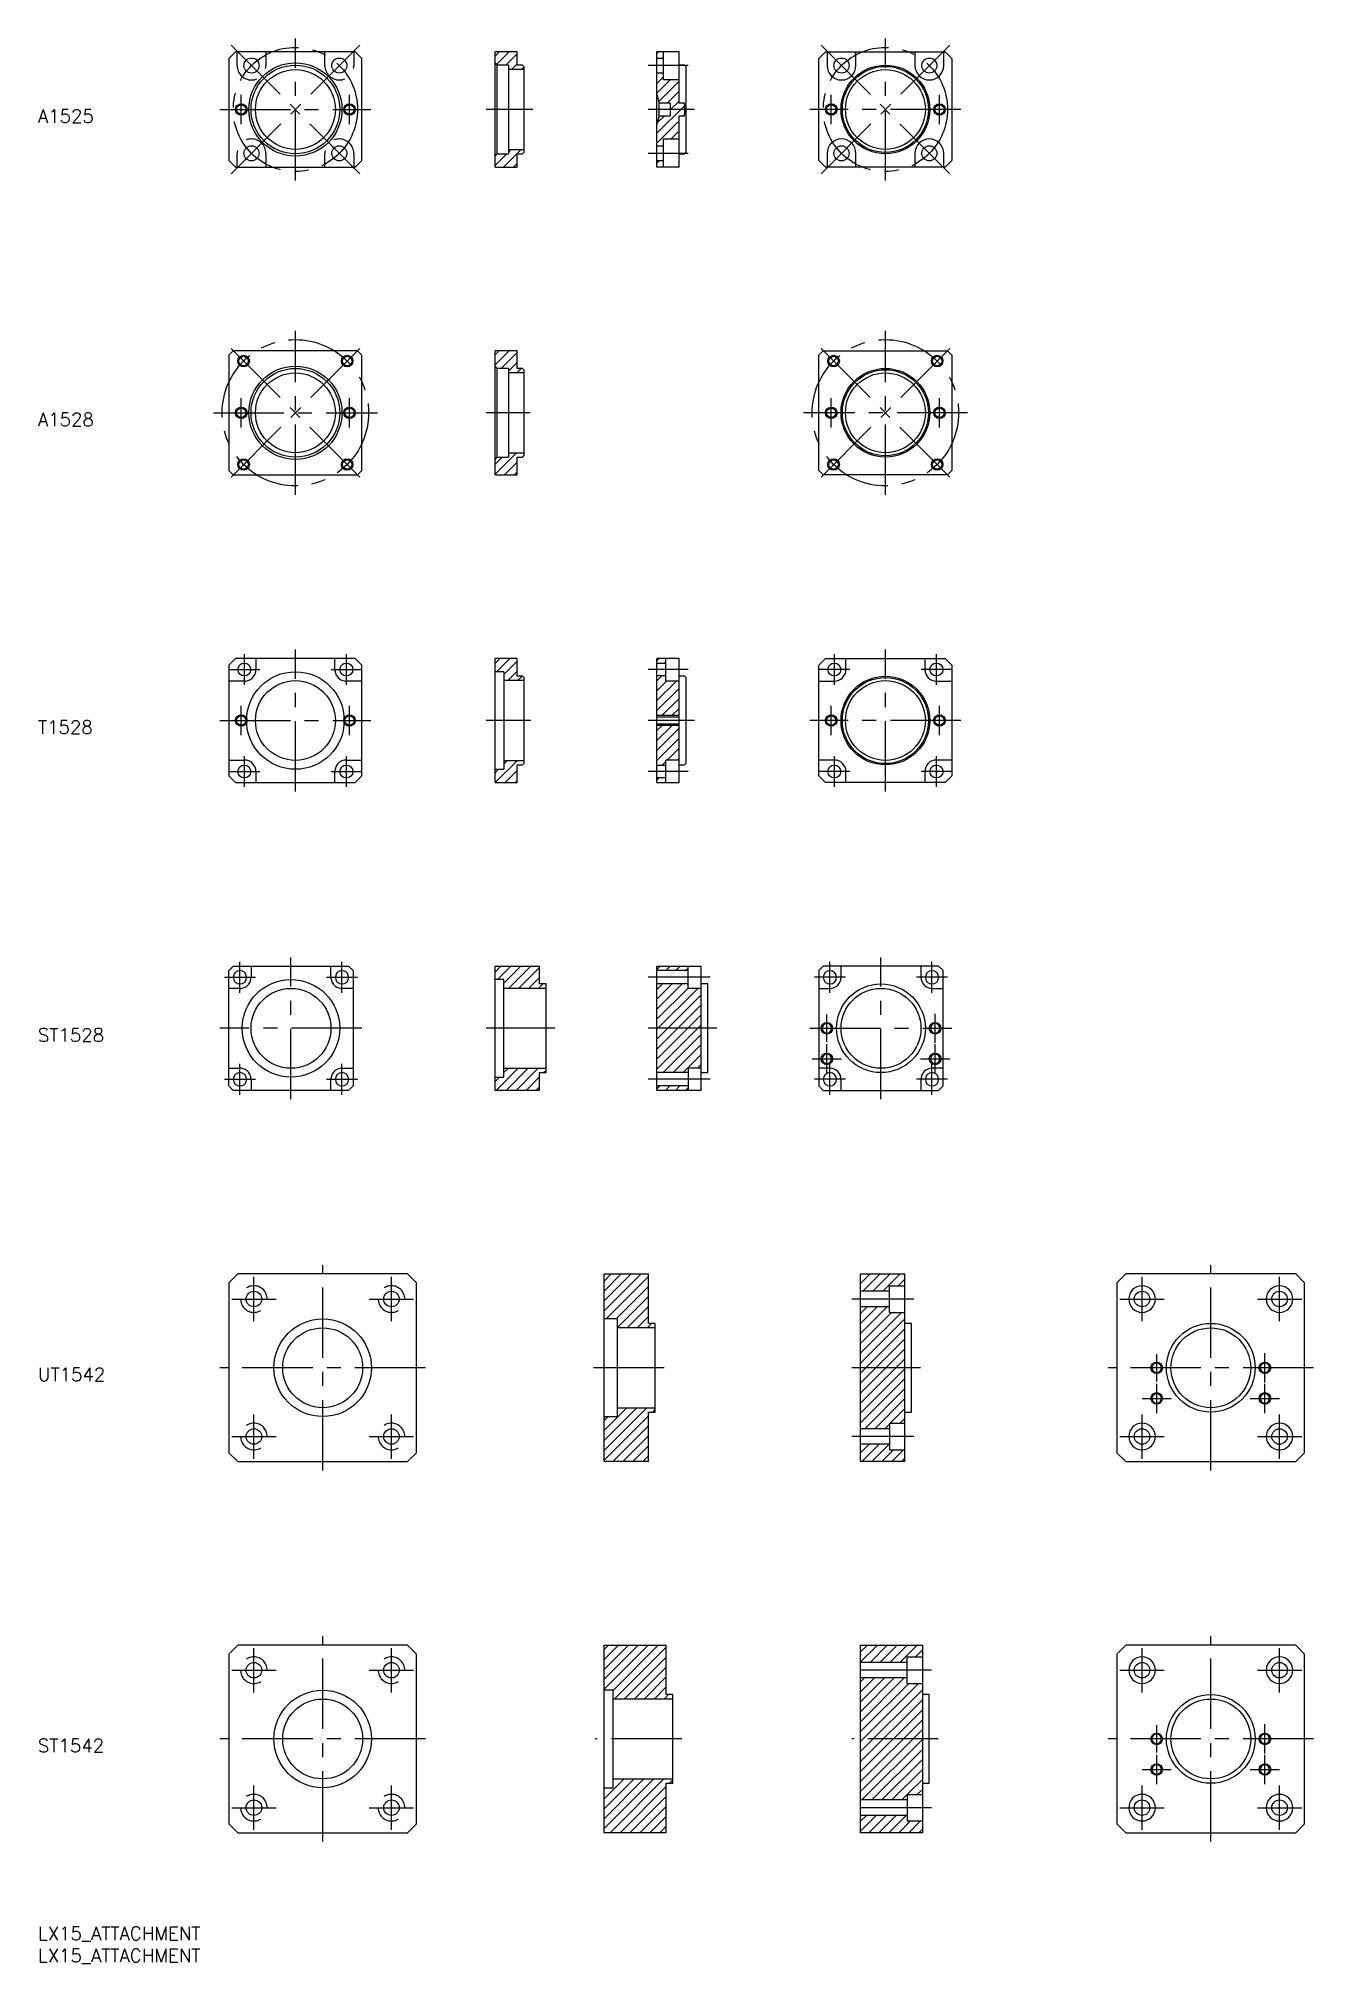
# Model space of a CAD drawing. Extents: x 0 to 288, y -8 to 426.
import ezdxf

# ---------------------------------------------------------------- set-up
doc = ezdxf.new("R2010")
doc.units = 0
doc.header["$LTSCALE"] = 0.5
doc.linetypes.add('CENTER', pattern=[50.8, 31.75, -6.35, 6.35, -6.35])
doc.linetypes.add('DASHED', pattern=[19.05, 12.7, -6.35])
for name, color, linetype in [('MSM_CENTER', 1, 'CENTER'), ('MSM_CONTINUOUS', 7, 'CONTINUOUS'), ('MSM_DASHED', 4, 'DASHED'), ('MSM_NARROW', 5, 'CONTINUOUS'), ('MSM_PART_NUMBER', 7, 'CONTINUOUS')]:
    doc.layers.add(name, color=color, linetype=linetype)
doc.styles.get("Standard").update_dxf_attribs({"font": 'txt.shx', "height": 3, "bigfont": 'bigfont.shx'})

# ---------------------------------------------------------------- blocks, each defined once
blk = doc.blocks.new('*U3')
at = {"layer": 'MSM_PART_NUMBER'}
blk.add_text('LX15_ATTACHMENT', height=3, dxfattribs=at).set_placement((0, -3))
blk = doc.blocks.new('*U4')
at = {"layer": 'MSM_PART_NUMBER'}
blk.add_text('LX15_ATTACHMENT', height=3, dxfattribs=at).set_placement((0, -8))
blk = doc.blocks.new('*U6')
at = {"layer": 'MSM_PART_NUMBER'}
blk.add_text('ST1542', height=3, dxfattribs=at).set_placement((0, 39.35))
blk = doc.blocks.new('*U7')
at = {"layer": 'MSM_PART_NUMBER'}
blk.add_text('UT1542', height=3, dxfattribs=at).set_placement((0, 123.05))
blk = doc.blocks.new('*U8')
at = {"layer": 'MSM_PART_NUMBER'}
blk.add_text('ST1528', height=3, dxfattribs=at).set_placement((0, 199.59))
blk = doc.blocks.new('*U9')
at = {"layer": 'MSM_PART_NUMBER'}
blk.add_text('T1528', height=3, dxfattribs=at).set_placement((0, 269))
blk = doc.blocks.new('*U10')
at = {"layer": 'MSM_PART_NUMBER'}
blk.add_text('A1528', height=3, dxfattribs=at).set_placement((0, 338.4))
blk = doc.blocks.new('*U11')
at = {"layer": 'MSM_PART_NUMBER'}
blk.add_text('A1525', height=3, dxfattribs=at).set_placement((0, 406.8))

msp = doc.modelspace()

# ---------------------------------------------------------------- linework, layer by layer
at = {"layer": 'MSM_CENTER'}
for p, q in [((58.04, 393.8), (58.04, 425.8)), ((191.04, 393.8), (191.04, 425.8)), ((43.54, 395.3), (72.54, 424.3)), ((72.54, 395.3), (43.54, 424.3)), ((205.54, 395.3), (176.54, 424.3)), ((176.54, 395.3), (205.54, 424.3)), ((146.54, 419.7), (137.54, 419.7)), ((45.84, 406.5), (45.84, 413.1)), ((70.24, 406.5), (70.24, 413.1)), ((178.84, 406.5), (178.84, 413.1)), ((203.24, 406.5), (203.24, 413.1)), ((41.04, 409.8), (75.04, 409.8)), ((111.54, 409.8), (101.04, 409.8)), ((148.04, 409.8), (137.54, 409.8)), ((208.04, 409.8), (174.04, 409.8)), ((146.54, 399.9), (137.54, 399.9)), ((58.04, 322.9), (58.04, 359.9)), ((191.04, 322.9), (191.04, 359.9)), ((43.54, 326.9), (72.54, 355.9)), ((72.54, 326.9), (43.54, 355.9)), ((176.54, 326.9), (205.54, 355.9)), ((205.54, 326.9), (176.54, 355.9)), ((45.84, 338.1), (45.84, 344.7)), ((70.24, 338.1), (70.24, 344.7)), ((178.84, 338.1), (178.84, 344.7)), ((203.24, 338.1), (203.24, 344.7)), ((39.54, 341.4), (76.54, 341.4)), ((110.96, 341.4), (101.04, 341.4)), ((209.54, 341.4), (172.54, 341.4)), ((46.54, 280.05), (46.54, 286.95)), ((58.04, 256), (58.04, 288)), ((69.54, 280.05), (69.54, 286.95)), ((179.54, 280.05), (179.54, 286.95)), ((191.04, 256), (191.04, 288)), ((202.54, 280.05), (202.54, 286.95)), ((43.09, 283.5), (49.99, 283.5)), ((66.09, 283.5), (72.99, 283.5)), ((146.54, 283.5), (137.54, 283.5)), ((182.99, 283.5), (176.09, 283.5)), ((205.99, 283.5), (199.09, 283.5)), ((45.84, 268.7), (45.84, 275.3)), ((70.24, 268.7), (70.24, 275.3)), ((178.84, 268.7), (178.84, 275.3)), ((203.24, 268.7), (203.24, 275.3)), ((41.04, 272), (75.04, 272)), ((111.11, 272), (101.04, 272)), ((148.04, 272), (137.54, 272)), ((208.04, 272), (174.04, 272)), ((43.09, 260.5), (49.99, 260.5)), ((46.54, 257.05), (46.54, 263.95)), ((66.09, 260.5), (72.99, 260.5)), ((69.54, 257.05), (69.54, 263.95)), ((146.54, 260.5), (137.54, 260.5)), ((182.99, 260.5), (176.09, 260.5)), ((179.54, 257.05), (179.54, 263.95)), ((205.99, 260.5), (199.09, 260.5)), ((202.54, 257.05), (202.54, 263.95)), ((45.54, 210.6), (45.54, 217.6)), ((57.04, 186.6), (57.04, 218.6)), ((68.54, 210.6), (68.54, 217.6)), ((178.54, 210.6), (178.54, 217.6)), ((190.04, 186.6), (190.04, 218.6)), ((201.54, 210.6), (201.54, 217.6)), ((42.04, 214.1), (49.04, 214.1)), ((65.04, 214.1), (72.04, 214.1)), ((151.54, 214.1), (137.54, 214.1)), ((182.04, 214.1), (175.04, 214.1)), ((205.04, 214.1), (198.04, 214.1)), ((177.84, 199.53), (177.84, 205.68)), ((202.24, 199.3), (202.24, 205.9)), ((73.04, 202.6), (41.04, 202.6)), ((116.54, 202.6), (101.04, 202.6)), ((153.04, 202.6), (137.54, 202.6)), ((174.04, 202.6), (206.04, 202.6)), ((174.54, 195.7), (181.14, 195.7)), ((177.84, 192.4), (177.84, 199)), ((198.94, 195.7), (205.54, 195.7)), ((202.24, 192.4), (202.24, 199)), ((42.04, 191.1), (49.04, 191.1)), ((45.54, 187.6), (45.54, 194.6)), ((65.04, 191.1), (72.04, 191.1)), ((68.54, 187.6), (68.54, 194.6)), ((151.54, 191.1), (137.54, 191.1)), ((182.04, 191.1), (175.04, 191.1)), ((178.54, 187.6), (178.54, 194.6)), ((205.04, 191.1), (198.04, 191.1)), ((201.54, 187.6), (201.54, 194.6)), ((64.19, 102.9), (64.19, 149.2)), ((264.39, 102.9), (264.39, 149.2)), ((48.69, 136.55), (48.69, 146.55)), ((79.69, 136.55), (79.69, 146.55)), ((248.89, 136.55), (248.89, 146.55)), ((279.89, 136.55), (279.89, 146.55)), ((43.69, 141.55), (53.69, 141.55)), ((74.69, 141.55), (84.69, 141.55)), ((197.44, 141.55), (183.44, 141.55)), ((243.89, 141.55), (253.89, 141.55)), ((274.89, 141.55), (284.89, 141.55)), ((87.34, 126.05), (41.04, 126.05)), ((141.14, 126.05), (124.3, 126.05)), ((198.94, 126.05), (183.44, 126.05)), ((287.54, 126.05), (241.24, 126.05)), ((252.19, 122.98), (252.19, 129.13)), ((276.59, 122.75), (276.59, 129.35)), ((252.19, 115.85), (252.19, 122.45)), ((276.59, 115.85), (276.59, 122.45)), ((248.89, 119.15), (255.49, 119.15)), ((273.29, 119.15), (279.89, 119.15)), ((48.69, 105.55), (48.69, 115.55)), ((79.69, 105.55), (79.69, 115.55)), ((248.89, 105.55), (248.89, 115.55)), ((279.89, 105.55), (279.89, 115.55)), ((43.69, 110.55), (53.69, 110.55)), ((74.69, 110.55), (84.69, 110.55)), ((197.44, 110.55), (183.44, 110.55)), ((243.89, 110.55), (253.89, 110.55)), ((274.89, 110.55), (284.89, 110.55)), ((64.19, 19.2), (64.19, 65.5)), ((264.39, 19.2), (264.39, 65.5)), ((48.69, 52.85), (48.69, 62.85)), ((79.69, 52.85), (79.69, 62.85)), ((248.89, 52.85), (248.89, 62.85)), ((279.89, 52.85), (279.89, 62.85)), ((43.69, 57.85), (53.69, 57.85)), ((74.69, 57.85), (84.69, 57.85)), ((201.44, 57.85), (183.44, 57.85)), ((243.89, 57.85), (253.89, 57.85)), ((274.89, 57.85), (284.89, 57.85)), ((252.19, 39.28), (252.19, 45.43)), ((276.59, 39.05), (276.59, 45.65)), ((87.34, 42.35), (41.04, 42.35)), ((145.14, 42.35), (125.64, 42.35)), ((202.94, 42.35), (183.44, 42.35)), ((287.54, 42.35), (241.24, 42.35)), ((248.89, 35.45), (255.49, 35.45)), ((252.19, 32.15), (252.19, 38.75)), ((273.29, 35.45), (279.89, 35.45)), ((276.59, 32.15), (276.59, 38.75)), ((48.69, 21.85), (48.69, 31.85)), ((79.69, 21.85), (79.69, 31.85)), ((248.89, 21.85), (248.89, 31.85)), ((279.89, 21.85), (279.89, 31.85)), ((43.69, 26.85), (53.69, 26.85)), ((74.69, 26.85), (84.69, 26.85)), ((201.44, 26.85), (183.44, 26.85)), ((243.89, 26.85), (253.89, 26.85)), ((274.89, 26.85), (284.89, 26.85))]:
    msp.add_line(p, q, dxfattribs=at)
for centre, radius in [((58.04, 409.8), 14), ((191.04, 409.8), 14), ((58.04, 341.4), 16.5), ((191.04, 341.4), 16.5)]:
    msp.add_circle(centre, radius, dxfattribs=at)
at = {"layer": 'MSM_CONTINUOUS'}
for p, q in [((44.54, 422.8), (43.04, 421.3)), ((43.04, 421.3), (43.04, 398.3)), ((71.54, 422.8), (44.54, 422.8)), ((73.04, 421.3), (71.54, 422.8)), ((73.04, 398.3), (73.04, 421.3)), ((103.04, 396.8), (103.04, 422.8)), ((108.04, 422.8), (103.04, 422.8)), ((108.04, 419.8), (108.04, 422.8)), ((139.54, 396.8), (139.54, 422.8)), ((144.54, 422.8), (139.54, 422.8)), ((139.54, 421.4), (141.04, 421.4)), ((141.04, 416.45), (141.04, 422.8)), ((144.54, 411.21), (144.54, 422.8)), ((176.04, 421.3), (177.54, 422.8)), ((176.04, 398.3), (176.04, 421.3)), ((177.54, 422.8), (204.54, 422.8)), ((177.89, 422.8), (177.89, 419.7)), ((184.39, 419.7), (184.39, 422.8)), ((197.69, 422.8), (197.69, 419.7)), ((204.19, 419.7), (204.19, 422.8)), ((204.54, 422.8), (206.04, 421.3)), ((206.04, 421.3), (206.04, 398.3)), ((103.54, 419.8), (103.04, 420.3)), ((103.54, 399.8), (103.54, 419.8)), ((106.04, 419.8), (103.54, 419.8)), ((106.04, 419.8), (106.04, 399.8)), ((109.54, 418.8), (106.04, 418.8)), ((109.24, 419.8), (108.04, 419.8)), ((109.24, 419.8), (109.54, 419.5)), ((109.54, 419.5), (109.54, 400.1)), ((141.04, 418), (139.54, 418)), ((145.74, 419.8), (144.54, 419.8)), ((146.04, 419.5), (145.74, 419.8)), ((146.04, 419.5), (146.04, 400.1)), ((144.54, 416.45), (141.04, 416.45)), ((140.04, 408.39), (140.04, 411.21)), ((142.54, 411.21), (140.04, 411.21)), ((140.04, 408.39), (142.54, 408.39)), ((142.54, 411.21), (142.54, 408.39)), ((145.74, 411.21), (144.54, 411.21)), ((144.54, 396.8), (144.54, 408.39)), ((144.54, 408.39), (145.74, 408.39)), ((145.58, 408.39), (145.76, 408.56)), ((103.04, 399.3), (103.54, 399.8)), ((103.54, 399.8), (106.04, 399.8)), ((106.04, 400.8), (109.54, 400.8)), ((106.04, 400.64), (106.2, 400.8)), ((108.04, 396.8), (108.04, 399.8)), ((108.04, 399.8), (109.24, 399.8)), ((109.54, 400.1), (109.24, 399.8)), ((139.54, 401.6), (141.04, 401.6)), ((141.04, 403.15), (144.54, 403.15)), ((141.04, 396.8), (141.04, 403.15)), ((144.54, 399.8), (145.74, 399.8)), ((145.74, 399.8), (146.04, 400.1)), ((177.89, 399.9), (177.89, 396.8)), ((184.39, 396.8), (184.39, 399.9)), ((197.69, 399.9), (197.69, 396.8)), ((204.19, 396.8), (204.19, 399.9)), ((43.04, 398.3), (44.54, 396.8)), ((44.54, 396.8), (71.54, 396.8)), ((71.54, 396.8), (73.04, 398.3)), ((103.04, 396.8), (108.04, 396.8)), ((107.94, 396.8), (108.04, 396.9)), ((141.04, 398.2), (139.54, 398.2)), ((144.54, 396.8), (139.54, 396.8)), ((177.54, 396.8), (176.04, 398.3)), ((204.54, 396.8), (177.54, 396.8)), ((206.04, 398.3), (204.54, 396.8)), ((44.04, 355.4), (43.04, 354.4)), ((43.04, 354.4), (43.04, 328.4)), ((72.04, 355.4), (44.04, 355.4)), ((73.04, 354.4), (72.04, 355.4)), ((73.04, 328.4), (73.04, 354.4)), ((103.04, 327.4), (103.04, 355.4)), ((108.04, 355.4), (103.04, 355.4)), ((103.54, 351.4), (103.04, 351.9)), ((108.04, 351.4), (108.04, 355.4)), ((176.04, 354.4), (177.04, 355.4)), ((176.04, 328.4), (176.04, 354.4)), ((177.04, 355.4), (205.04, 355.4)), ((205.04, 355.4), (206.04, 354.4)), ((206.04, 354.4), (206.04, 328.4)), ((103.54, 331.4), (103.54, 351.4)), ((106.04, 351.4), (103.54, 351.4)), ((106.04, 351.4), (106.04, 331.4)), ((109.54, 350.4), (106.04, 350.4)), ((109.24, 351.4), (108.04, 351.4)), ((109.24, 351.4), (109.54, 351.1)), ((109.54, 351.1), (109.54, 331.7)), ((103.04, 330.9), (103.54, 331.4)), ((103.54, 331.4), (106.04, 331.4)), ((106.04, 332.4), (109.54, 332.4)), ((108.04, 327.4), (108.04, 331.4)), ((108.04, 331.4), (109.24, 331.4)), ((109.54, 331.7), (109.24, 331.4)), ((43.04, 328.4), (44.04, 327.4)), ((44.04, 327.4), (72.04, 327.4)), ((72.04, 327.4), (73.04, 328.4)), ((103.04, 327.4), (108.04, 327.4)), ((177.04, 327.4), (176.04, 328.4)), ((205.04, 327.4), (177.04, 327.4)), ((206.04, 328.4), (205.04, 327.4)), ((43.04, 284.5), (44.54, 286)), ((43.04, 284.5), (43.04, 259.5)), ((71.54, 286), (44.54, 286)), ((71.54, 286), (73.04, 284.5)), ((73.04, 259.5), (73.04, 284.5)), ((103.04, 258), (103.04, 286)), ((108.04, 286), (103.04, 286)), ((103.14, 283), (103.04, 283.1)), ((105.04, 283), (103.14, 283)), ((105.04, 283), (105.04, 261)), ((108.04, 282), (108.04, 286)), ((139.54, 258), (139.54, 286)), ((144.54, 286), (139.54, 286)), ((139.54, 284.95), (141.54, 284.95)), ((141.54, 280.9), (141.54, 286)), ((144.54, 258), (144.54, 286)), ((177.54, 286), (176.04, 284.5)), ((176.04, 259.5), (176.04, 284.5)), ((177.54, 286), (204.54, 286)), ((182.14, 283.5), (182.14, 286)), ((199.94, 286), (199.94, 283.5)), ((206.04, 284.5), (204.54, 286)), ((206.04, 284.5), (206.04, 259.5)), ((109.54, 281), (105.04, 281)), ((109.24, 282), (108.04, 282)), ((109.24, 282), (109.54, 281.7)), ((109.54, 281.7), (109.54, 262.3)), ((141.54, 282.05), (139.54, 282.05)), ((144.54, 280.9), (141.54, 280.9)), ((145.74, 282), (144.54, 282)), ((146.04, 281.7), (145.74, 282)), ((146.04, 281.7), (146.04, 262.3)), ((176.04, 280.9), (179.54, 280.9)), ((202.54, 280.9), (206.04, 280.9)), ((144.54, 272.79), (139.54, 272.79)), ((144.54, 271.21), (139.54, 271.21)), ((103.04, 260.9), (103.14, 261)), ((103.14, 261), (105.04, 261)), ((105.04, 263), (109.54, 263)), ((108.04, 258), (108.04, 262)), ((108.04, 262), (109.24, 262)), ((109.54, 262.3), (109.24, 262)), ((139.54, 261.95), (141.54, 261.95)), ((141.54, 258), (141.54, 263.1)), ((144.54, 263.1), (141.54, 263.1)), ((144.54, 262), (145.74, 262)), ((145.74, 262), (146.04, 262.3)), ((179.54, 263.1), (176.04, 263.1)), ((182.14, 258), (182.14, 260.5)), ((199.94, 260.5), (199.94, 258)), ((206.04, 263.1), (202.54, 263.1)), ((44.54, 258), (43.04, 259.5)), ((44.54, 258), (71.54, 258)), ((73.04, 259.5), (71.54, 258)), ((103.04, 258), (108.04, 258)), ((107.97, 258), (108.04, 258.07)), ((141.54, 259.05), (139.54, 259.05)), ((139.54, 258), (144.54, 258)), ((176.04, 259.5), (177.54, 258)), ((204.54, 258), (177.54, 258)), ((204.54, 258), (206.04, 259.5)), ((44.04, 216.6), (43.04, 215.6)), ((43.04, 189.6), (43.04, 215.6)), ((44.04, 216.6), (70.04, 216.6)), ((71.04, 215.6), (70.04, 216.6)), ((71.04, 215.6), (71.04, 189.6)), ((103.04, 216.6), (113.04, 216.6)), ((103.04, 188.6), (103.04, 216.6)), ((105.04, 213.6), (103.04, 213.6)), ((105.04, 191.6), (105.04, 213.6)), ((113.04, 212.6), (113.04, 216.6)), ((139.54, 216.6), (149.54, 216.6)), ((139.54, 188.6), (139.54, 216.6)), ((146.54, 215.6), (139.54, 215.6)), ((146.54, 211.6), (146.54, 216.6)), ((149.54, 188.6), (149.54, 216.6)), ((176.04, 215.6), (177.04, 216.6)), ((176.04, 215.6), (176.04, 189.6)), ((203.04, 216.6), (177.04, 216.6)), ((181.04, 214.1), (181.04, 216.6)), ((199.04, 216.6), (199.04, 214.1)), ((203.04, 216.6), (204.04, 215.6)), ((204.04, 189.6), (204.04, 215.6)), ((114.54, 211.6), (105.04, 211.6)), ((114.54, 212.6), (113.04, 212.6)), ((114.54, 192.6), (114.54, 212.6)), ((146.54, 212.6), (139.54, 212.6)), ((149.54, 211.6), (146.54, 211.6)), ((151.04, 212.6), (149.54, 212.6)), ((151.04, 192.6), (151.04, 212.6)), ((176.04, 211.6), (178.54, 211.6)), ((201.54, 211.6), (204.04, 211.6)), ((103.04, 191.6), (105.04, 191.6)), ((105.04, 193.6), (114.54, 193.6)), ((113.04, 192.6), (114.54, 192.6)), ((113.04, 188.6), (113.04, 192.6)), ((146.54, 192.6), (139.54, 192.6)), ((146.54, 193.6), (146.54, 188.6)), ((149.54, 193.6), (146.54, 193.6)), ((149.54, 192.6), (151.04, 192.6)), ((178.54, 193.6), (176.04, 193.6)), ((181.04, 188.6), (181.04, 191.1)), ((199.04, 191.1), (199.04, 188.6)), ((204.04, 193.6), (201.54, 193.6)), ((43.04, 189.6), (44.04, 188.6)), ((70.04, 188.6), (44.04, 188.6)), ((70.04, 188.6), (71.04, 189.6)), ((113.04, 188.6), (103.04, 188.6)), ((146.54, 189.6), (139.54, 189.6)), ((149.54, 188.6), (139.54, 188.6)), ((177.04, 188.6), (176.04, 189.6)), ((177.04, 188.6), (203.04, 188.6)), ((204.04, 189.6), (203.04, 188.6)), ((45.04, 147.2), (43.04, 145.2)), ((43.04, 145.2), (43.04, 106.9)), ((83.34, 147.2), (45.04, 147.2)), ((85.34, 145.2), (83.34, 147.2)), ((85.34, 106.9), (85.34, 145.2)), ((127.64, 147.2), (137.64, 147.2)), ((127.64, 104.9), (127.64, 147.2)), ((137.64, 136.05), (137.64, 147.2)), ((185.44, 147.2), (195.44, 147.2)), ((185.44, 104.9), (185.44, 147.2)), ((191.94, 143.3), (185.44, 143.3)), ((191.94, 144.55), (195.44, 144.55)), ((191.94, 138.55), (191.94, 144.55)), ((195.44, 104.9), (195.44, 147.2)), ((245.24, 147.2), (243.24, 145.2)), ((243.24, 145.2), (243.24, 106.9)), ((283.54, 147.2), (245.24, 147.2)), ((285.54, 145.2), (283.54, 147.2)), ((285.54, 106.9), (285.54, 145.2)), ((191.94, 139.8), (185.44, 139.8)), ((130.64, 137.05), (127.64, 137.05)), ((130.64, 115.05), (130.64, 137.05)), ((139.14, 135.05), (130.64, 135.05)), ((139.14, 136.05), (137.64, 136.05)), ((139.14, 116.05), (139.14, 136.05)), ((191.94, 138.55), (195.44, 138.55)), ((196.94, 136.05), (195.44, 136.05)), ((196.94, 116.05), (196.94, 136.05)), ((127.64, 115.05), (130.64, 115.05)), ((130.64, 117.05), (139.14, 117.05)), ((137.64, 116.05), (139.14, 116.05)), ((137.64, 104.9), (137.64, 116.05)), ((191.94, 113.55), (195.44, 113.55)), ((191.94, 113.55), (191.94, 107.55)), ((195.44, 116.05), (196.94, 116.05)), ((191.94, 112.3), (185.44, 112.3)), ((191.94, 108.8), (185.44, 108.8)), ((43.04, 106.9), (45.04, 104.9)), ((45.04, 104.9), (83.34, 104.9)), ((83.34, 104.9), (85.34, 106.9)), ((137.64, 104.9), (127.64, 104.9)), ((195.44, 104.9), (185.44, 104.9)), ((191.94, 107.55), (195.44, 107.55)), ((243.24, 106.9), (245.24, 104.9)), ((245.24, 104.9), (283.54, 104.9)), ((283.54, 104.9), (285.54, 106.9)), ((45.04, 63.5), (43.04, 61.5)), ((43.04, 61.5), (43.04, 23.2)), ((83.34, 63.5), (45.04, 63.5)), ((85.34, 61.5), (83.34, 63.5)), ((85.34, 23.2), (85.34, 61.5)), ((127.64, 21.2), (127.64, 63.5)), ((127.64, 63.5), (141.64, 63.5)), ((141.64, 52.35), (141.64, 63.5)), ((185.44, 21.2), (185.44, 63.5)), ((185.44, 63.5), (199.44, 63.5)), ((195.94, 60.85), (199.44, 60.85)), ((195.94, 54.85), (195.94, 60.85)), ((199.44, 21.2), (199.44, 63.5)), ((245.24, 63.5), (243.24, 61.5)), ((243.24, 61.5), (243.24, 23.2)), ((283.54, 63.5), (245.24, 63.5)), ((285.54, 61.5), (283.54, 63.5)), ((285.54, 23.2), (285.54, 61.5)), ((195.94, 59.6), (185.44, 59.6)), ((129.64, 53.35), (127.64, 53.35)), ((129.64, 31.35), (129.64, 53.35)), ((143.14, 52.35), (141.64, 52.35)), ((143.14, 32.35), (143.14, 52.35)), ((195.94, 56.1), (185.44, 56.1)), ((195.94, 54.85), (199.44, 54.85)), ((200.94, 52.35), (199.44, 52.35)), ((200.94, 32.35), (200.94, 52.35)), ((143.14, 51.35), (129.64, 51.35)), ((127.64, 31.35), (129.64, 31.35)), ((129.64, 33.35), (143.14, 33.35)), ((141.64, 32.35), (143.14, 32.35)), ((141.64, 21.2), (141.64, 32.35)), ((199.44, 32.35), (200.94, 32.35)), ((195.94, 28.6), (185.44, 28.6)), ((195.94, 29.85), (199.44, 29.85)), ((195.94, 29.85), (195.94, 23.85)), ((43.04, 23.2), (45.04, 21.2)), ((83.34, 21.2), (85.34, 23.2)), ((195.94, 25.1), (185.44, 25.1)), ((195.94, 23.85), (199.44, 23.85)), ((243.24, 23.2), (245.24, 21.2)), ((283.54, 21.2), (285.54, 23.2)), ((45.04, 21.2), (83.34, 21.2)), ((141.64, 21.2), (127.64, 21.2)), ((199.44, 21.2), (185.44, 21.2)), ((245.24, 21.2), (283.54, 21.2))]:
    msp.add_line(p, q, dxfattribs=at)
for centre, radius in [((48.14, 419.7), 1.7), ((67.94, 419.7), 1.7), ((181.14, 419.7), 1.7), ((200.94, 419.7), 1.7), ((58.04, 409.8), 10.5), ((58.04, 409.8), 10), ((58.04, 409.8), 9), ((191.04, 409.8), 10), ((191.04, 409.8), 9.7), ((191.04, 409.8), 9), ((45.84, 409.8), 1.06), ((70.24, 409.8), 1.06), ((178.84, 409.8), 1.06), ((203.24, 409.8), 1.06), ((48.14, 399.9), 1.7), ((67.94, 399.9), 1.7), ((181.14, 399.9), 1.7), ((200.94, 399.9), 1.7), ((46.37, 353.07), 1.06), ((58.04, 341.4), 10.5), ((69.71, 353.07), 1.06), ((179.37, 353.07), 1.06), ((202.71, 353.07), 1.06), ((58.04, 341.4), 10), ((58.04, 341.4), 9), ((191.04, 341.4), 10), ((191.04, 341.4), 9.7), ((191.04, 341.4), 9), ((45.84, 341.4), 1.06), ((70.24, 341.4), 1.06), ((178.84, 341.4), 1.06), ((203.24, 341.4), 1.06), ((46.37, 329.73), 1.06), ((69.71, 329.73), 1.06), ((179.37, 329.73), 1.06), ((202.71, 329.73), 1.06), ((46.54, 283.5), 1.45), ((58.04, 272), 11), ((69.54, 283.5), 1.45), ((179.54, 283.5), 1.45), ((202.54, 283.5), 1.45), ((58.04, 272), 9), ((191.04, 272), 10), ((191.04, 272), 9.7), ((191.04, 272), 9), ((45.84, 272), 1.06), ((70.24, 272), 1.06), ((178.84, 272), 1.06), ((203.24, 272), 1.06), ((46.54, 260.5), 1.45), ((69.54, 260.5), 1.45), ((179.54, 260.5), 1.45), ((202.54, 260.5), 1.45), ((57.04, 202.6), 11), ((57.04, 202.6), 9), ((190.04, 202.6), 10), ((190.04, 202.6), 9), ((48.69, 141.55), 1.75), ((79.69, 141.55), 1.75), ((248.89, 141.55), 1.75), ((279.89, 141.55), 1.75), ((64.19, 126.05), 11), ((64.19, 126.05), 9), ((264.39, 126.05), 10), ((264.39, 126.05), 9), ((48.69, 110.55), 1.75), ((79.69, 110.55), 1.75), ((248.89, 110.55), 1.75), ((279.89, 110.55), 1.75), ((48.69, 57.85), 1.75), ((79.69, 57.85), 1.75), ((248.89, 57.85), 1.75), ((279.89, 57.85), 1.75), ((64.19, 42.35), 11), ((264.39, 42.35), 10), ((64.19, 42.35), 9), ((264.39, 42.35), 9), ((48.69, 26.85), 1.75), ((79.69, 26.85), 1.75), ((248.89, 26.85), 1.75), ((279.89, 26.85), 1.75)]:
    msp.add_circle(centre, radius, dxfattribs=at)
at = {"layer": 'MSM_CONTINUOUS', "extrusion": (0, 0, -1)}
for centre, radius in [((-45.54, 214.1), 1.5), ((-68.54, 214.1), 1.5), ((-178.54, 214.1), 1.5), ((-201.54, 214.1), 1.5), ((-177.84, 202.6), 1.07), ((-202.24, 202.6), 1.07), ((-177.84, 195.7), 1.07), ((-202.24, 195.7), 1.07), ((-45.54, 191.1), 1.5), ((-68.54, 191.1), 1.5), ((-178.54, 191.1), 1.5), ((-201.54, 191.1), 1.5), ((-248.89, 141.55), 3), ((-279.89, 141.55), 3), ((-252.19, 126.05), 1.07), ((-276.59, 126.05), 1.07), ((-252.19, 119.15), 1.07), ((-276.59, 119.15), 1.07), ((-248.89, 110.55), 3), ((-279.89, 110.55), 3), ((-248.89, 57.85), 3), ((-279.89, 57.85), 3), ((-252.19, 42.35), 1.07), ((-276.59, 42.35), 1.07), ((-252.19, 35.45), 1.07), ((-276.59, 35.45), 1.07), ((-248.89, 26.85), 3), ((-279.89, 26.85), 3)]:
    msp.add_circle(centre, radius, dxfattribs=at)
at = {"layer": 'MSM_CONTINUOUS'}
for centre, radius, start, end in [((181.14, 419.7), 3.25, 180, 0), ((200.94, 419.7), 3.25, 180, 0), ((128.34, 409.51), 11.82, 8.2763, 18.6846), ((128.34, 410.09), 11.82, 341.3154, 351.7237), ((135.84, 409.8), 10, 351.8721, 8.1279), ((181.14, 399.9), 3.25, 0, 180), ((200.94, 399.9), 3.25, 0, 180), ((179.54, 283.5), 2.6, 270, 0), ((202.54, 283.5), 2.6, 180, 270), ((179.54, 260.5), 2.6, 0, 90), ((202.54, 260.5), 2.6, 90, 180), ((178.54, 214.1), 2.5, 270, 0), ((201.54, 214.1), 2.5, 180, 270), ((178.54, 191.1), 2.5, 0, 90), ((201.54, 191.1), 2.5, 90, 180)]:
    msp.add_arc(centre, radius, start, end, dxfattribs=at)
at = {"layer": 'MSM_DASHED'}
for p, q in [((44.89, 419.7), (44.89, 422.8)), ((51.39, 422.8), (51.39, 419.7)), ((64.69, 419.7), (64.69, 422.8)), ((71.19, 422.8), (71.19, 419.7)), ((44.89, 396.8), (44.89, 399.9)), ((51.39, 399.9), (51.39, 396.8)), ((64.69, 396.8), (64.69, 399.9)), ((71.19, 399.9), (71.19, 396.8)), ((49.14, 286), (49.14, 283.5)), ((66.94, 283.5), (66.94, 286)), ((46.54, 280.9), (43.04, 280.9)), ((73.04, 280.9), (69.54, 280.9)), ((43.04, 263.1), (46.54, 263.1)), ((49.14, 260.5), (49.14, 258)), ((66.94, 258), (66.94, 260.5)), ((69.54, 263.1), (73.04, 263.1)), ((48.04, 216.6), (48.04, 214.1)), ((66.04, 214.1), (66.04, 216.6)), ((45.54, 211.6), (43.04, 211.6)), ((71.04, 211.6), (68.54, 211.6)), ((43.04, 193.6), (45.54, 193.6)), ((48.04, 191.1), (48.04, 188.6)), ((66.04, 188.6), (66.04, 191.1)), ((68.54, 193.6), (71.04, 193.6))]:
    msp.add_line(p, q, dxfattribs=at)
at = {"layer": 'MSM_DASHED', "extrusion": (0, 0, -1)}
for centre in [(-48.69, 141.55), (-79.69, 141.55), (-48.69, 110.55), (-79.69, 110.55), (-48.69, 57.85), (-79.69, 57.85), (-48.69, 26.85), (-79.69, 26.85)]:
    msp.add_circle(centre, 3, dxfattribs=at)
at = {"layer": 'MSM_DASHED'}
for centre, radius, start, end in [((48.14, 419.7), 3.25, 180, 0), ((67.94, 419.7), 3.25, 180, 0), ((48.14, 399.9), 3.25, 0, 180), ((67.94, 399.9), 3.25, 0, 180), ((46.54, 283.5), 2.6, 270, 0), ((69.54, 283.5), 2.6, 180, 270), ((46.54, 260.5), 2.6, 0, 90), ((69.54, 260.5), 2.6, 90, 180), ((45.54, 214.1), 2.5, 270, 0), ((68.54, 214.1), 2.5, 180, 270), ((45.54, 191.1), 2.5, 0, 90), ((68.54, 191.1), 2.5, 90, 180)]:
    msp.add_arc(centre, radius, start, end, dxfattribs=at)
at = {"layer": 'MSM_NARROW'}
for p, q in [((103.04, 421.84), (104, 422.8)), ((103.39, 419.95), (106.25, 422.8)), ((105.49, 419.8), (108.04, 422.35)), ((139.54, 422.42), (139.92, 422.8)), ((140.77, 421.4), (141.04, 421.67)), ((106.74, 418.8), (108.04, 420.1)), ((108.98, 418.8), (109.54, 419.36)), ((139.54, 417.93), (139.61, 418)), ((139.54, 415.68), (141.04, 417.18)), ((139.54, 413.44), (142.55, 416.45)), ((139.96, 411.61), (144.54, 416.19)), ((141.81, 411.21), (144.54, 413.95)), ((139.54, 404.46), (145.8, 410.71)), ((139.7, 406.86), (141.22, 408.39)), ((142.54, 409.7), (144.54, 411.7)), ((145.71, 408.39), (145.74, 408.41)), ((139.54, 402.21), (144.54, 407.21)), ((142.72, 403.15), (144.54, 404.97)), ((103.04, 397.14), (105.7, 399.8)), ((104.94, 396.8), (108.94, 400.8)), ((106.04, 400.14), (106.7, 400.8)), ((107.19, 396.8), (108.04, 397.65)), ((139.54, 397.72), (140.02, 398.2)), ((140.86, 396.8), (141.04, 396.98)), ((103.04, 354.49), (103.95, 355.4)), ((103.04, 352.24), (106.2, 355.4)), ((104.44, 351.4), (108.04, 355)), ((106.04, 350.75), (108.04, 352.75)), ((107.93, 350.4), (108.93, 351.4)), ((103.04, 327.55), (107.89, 332.4)), ((103.04, 329.79), (104.65, 331.4)), ((105.14, 327.4), (108.04, 330.3)), ((109.14, 331.4), (109.54, 331.8)), ((107.38, 327.4), (108.04, 328.05)), ((103.04, 284.89), (104.15, 286)), ((103.39, 283), (106.39, 286)), ((105.04, 282.4), (108.04, 285.4)), ((105.89, 281), (108.04, 283.15)), ((139.54, 285.47), (140.07, 286)), ((141.27, 284.95), (141.54, 285.22)), ((108.13, 281), (109.13, 282)), ((139.54, 280.98), (140.61, 282.05)), ((139.54, 278.73), (141.71, 280.9)), ((139.54, 276.49), (143.95, 280.9)), ((139.54, 274.24), (144.54, 279.24)), ((140.64, 273.1), (144.54, 277)), ((142.88, 273.1), (144.54, 274.75)), ((144.54, 273.1), (139.54, 273.1)), ((144.54, 270.9), (139.54, 270.9)), ((139.54, 269.75), (140.69, 270.9)), ((139.54, 267.51), (142.94, 270.9)), ((139.54, 265.26), (144.54, 270.26)), ((139.54, 263.02), (144.54, 268.02)), ((141.87, 263.1), (144.54, 265.77)), ((103.04, 260.19), (103.85, 261)), ((103.09, 258), (108.09, 263)), ((105.04, 262.19), (105.85, 263)), ((105.34, 258), (108.04, 260.7)), ((140.72, 261.95), (141.54, 262.77)), ((144.11, 263.1), (144.54, 263.53)), ((107.58, 258), (108.04, 258.46)), ((139.54, 258.53), (140.06, 259.05)), ((141.26, 258), (141.54, 258.28)), ((103.04, 215.29), (104.35, 216.6)), ((103.59, 213.6), (106.59, 216.6)), ((105.04, 212.8), (108.84, 216.6)), ((106.08, 211.6), (111.08, 216.6)), ((108.33, 211.6), (113.04, 216.31)), ((110.57, 211.6), (113.04, 214.07)), ((139.54, 215.87), (140.27, 216.6)), ((141.51, 215.6), (142.51, 216.6)), ((143.76, 215.6), (144.76, 216.6)), ((146, 215.6), (146.54, 216.14)), ((112.82, 211.6), (113.82, 212.6)), ((139.54, 211.38), (140.76, 212.6)), ((139.54, 209.14), (143, 212.6)), ((139.54, 206.89), (145.25, 212.6)), ((139.54, 204.65), (146.54, 211.65)), ((139.54, 202.4), (148.74, 211.6)), ((139.54, 200.16), (149.54, 210.16)), ((139.54, 197.91), (149.54, 207.91)), ((139.54, 195.67), (149.54, 205.67)), ((139.54, 193.42), (149.54, 203.42)), ((140.96, 192.6), (149.54, 201.18)), ((143.21, 192.6), (149.54, 198.93)), ((145.45, 192.6), (149.54, 196.68)), ((103.04, 190.6), (104.04, 191.6)), ((103.29, 188.6), (108.29, 193.6)), ((105.04, 192.6), (106.04, 193.6)), ((105.53, 188.6), (110.53, 193.6)), ((107.78, 188.6), (112.78, 193.6)), ((110.02, 188.6), (113.04, 191.62)), ((114.02, 192.6), (114.54, 193.12)), ((148.7, 193.6), (149.54, 194.44)), ((112.27, 188.6), (113.04, 189.37)), ((139.54, 188.93), (140.21, 189.6)), ((141.45, 188.6), (142.45, 189.6)), ((143.7, 188.6), (144.7, 189.6)), ((145.94, 188.6), (146.54, 189.19)), ((127.64, 145.6), (129.24, 147.2)), ((127.64, 143.35), (131.48, 147.2)), ((127.64, 141.11), (133.73, 147.2)), ((127.64, 138.86), (135.97, 147.2)), ((128.07, 137.05), (137.64, 146.62)), ((130.31, 137.05), (137.64, 144.37)), ((185.44, 145.03), (187.61, 147.2)), ((185.96, 143.3), (189.86, 147.2)), ((188.2, 143.3), (192.1, 147.2)), ((190.45, 143.3), (194.35, 147.2)), ((193.94, 144.55), (195.44, 146.05)), ((130.64, 135.13), (137.64, 142.13)), ((132.8, 135.05), (137.64, 139.88)), ((185.44, 138.29), (186.95, 139.8)), ((185.44, 136.05), (189.19, 139.8)), ((185.44, 133.8), (191.44, 139.8)), ((135.05, 135.05), (137.64, 137.64)), ((137.3, 135.05), (138.3, 136.05)), ((185.44, 131.56), (192.43, 138.55)), ((185.44, 129.31), (194.68, 138.55)), ((185.44, 127.07), (195.44, 137.07)), ((185.44, 124.82), (195.44, 134.82)), ((185.44, 122.58), (195.44, 132.58)), ((185.44, 120.33), (195.44, 130.33)), ((185.44, 118.09), (195.44, 128.09)), ((185.44, 115.84), (195.44, 125.84)), ((185.44, 113.6), (195.44, 123.6)), ((186.39, 112.3), (195.44, 121.35)), ((188.63, 112.3), (195.44, 119.11)), ((127.64, 111.92), (132.77, 117.05)), ((127.64, 109.68), (135.01, 117.05)), ((127.64, 107.43), (137.26, 117.05)), ((127.64, 105.19), (137.64, 115.19)), ((127.64, 114.17), (128.52, 115.05)), ((129.6, 104.9), (137.64, 112.94)), ((138.5, 116.05), (139.14, 116.69)), ((190.88, 112.3), (191.94, 113.36)), ((192.13, 113.55), (195.44, 116.86)), ((194.37, 113.55), (195.44, 114.62)), ((131.84, 104.9), (137.64, 110.7)), ((185.44, 106.86), (187.38, 108.8)), ((185.72, 104.9), (189.62, 108.8)), ((187.97, 104.9), (191.87, 108.8)), ((134.09, 104.9), (137.64, 108.45)), ((136.33, 104.9), (137.64, 106.21)), ((190.21, 104.9), (192.86, 107.55)), ((192.46, 104.9), (195.11, 107.55)), ((194.7, 104.9), (195.44, 105.64)), ((127.64, 62.53), (128.61, 63.5)), ((127.64, 60.29), (130.85, 63.5)), ((127.64, 58.04), (133.1, 63.5)), ((127.64, 55.8), (135.34, 63.5)), ((127.64, 53.55), (137.59, 63.5)), ((129.64, 53.31), (139.83, 63.5)), ((129.93, 51.35), (141.64, 63.06)), ((132.17, 51.35), (141.64, 60.82)), ((185.44, 61.96), (186.98, 63.5)), ((185.44, 59.72), (189.22, 63.5)), ((187.57, 59.6), (191.47, 63.5)), ((189.81, 59.6), (193.71, 63.5)), ((192.06, 59.6), (195.96, 63.5)), ((194.3, 59.6), (198.2, 63.5)), ((197.8, 60.85), (199.44, 62.49)), ((134.42, 51.35), (141.64, 58.57)), ((136.66, 51.35), (141.64, 56.33)), ((138.91, 51.35), (141.64, 54.08)), ((141.15, 51.35), (142.15, 52.35)), ((185.44, 55.22), (186.31, 56.1)), ((185.44, 52.98), (188.56, 56.1)), ((185.44, 50.73), (190.8, 56.1)), ((185.44, 48.49), (193.05, 56.1)), ((185.44, 46.24), (195.29, 56.1)), ((185.44, 44), (196.29, 54.85)), ((185.44, 41.75), (198.53, 54.85)), ((185.44, 39.51), (199.44, 53.51)), ((185.44, 37.26), (199.44, 51.26)), ((185.44, 35.02), (199.44, 49.02)), ((185.44, 32.77), (199.44, 46.77)), ((185.44, 30.53), (199.44, 44.53)), ((185.75, 28.6), (199.44, 42.28)), ((188, 28.6), (199.44, 40.04)), ((190.24, 28.6), (199.44, 37.79)), ((192.49, 28.6), (199.44, 35.55)), ((127.64, 28.86), (132.13, 33.35)), ((127.64, 26.61), (134.38, 33.35)), ((127.64, 24.37), (136.62, 33.35)), ((127.64, 22.12), (138.87, 33.35)), ((127.64, 31.1), (127.89, 31.35)), ((128.96, 21.2), (141.11, 33.35)), ((129.64, 33.1), (129.89, 33.35)), ((131.21, 21.2), (141.64, 31.63)), ((142.36, 32.35), (143.14, 33.13)), ((195.98, 29.85), (199.44, 33.3)), ((198.23, 29.85), (199.44, 31.06)), ((133.45, 21.2), (141.64, 29.39)), ((135.7, 21.2), (141.64, 27.14)), ((194.73, 28.6), (195.94, 29.8)), ((137.94, 21.2), (141.64, 24.9)), ((140.19, 21.2), (141.64, 22.65)), ((185.44, 23.79), (186.74, 25.1)), ((185.44, 21.55), (188.99, 25.1)), ((187.33, 21.2), (191.23, 25.1)), ((189.58, 21.2), (193.48, 25.1)), ((191.82, 21.2), (195.72, 25.1)), ((194.07, 21.2), (196.72, 23.85)), ((196.31, 21.2), (198.96, 23.85)), ((198.56, 21.2), (199.44, 22.08))]:
    msp.add_line(p, q, dxfattribs=at)
for centre in [(45.84, 409.8), (70.24, 409.8), (178.84, 409.8), (203.24, 409.8), (46.37, 353.07), (69.71, 353.07), (179.37, 353.07), (202.71, 353.07), (45.84, 341.4), (70.24, 341.4), (178.84, 341.4), (203.24, 341.4), (46.37, 329.73), (69.71, 329.73), (179.37, 329.73), (202.71, 329.73), (45.84, 272), (70.24, 272), (178.84, 272), (203.24, 272), (177.84, 202.6), (202.24, 202.6), (177.84, 195.7), (202.24, 195.7), (252.19, 126.05), (276.59, 126.05), (252.19, 119.15), (276.59, 119.15), (252.19, 42.35), (276.59, 42.35), (252.19, 35.45), (276.59, 35.45)]:
    msp.add_circle(centre, 1.3, dxfattribs=at)

# ---------------------------------------------------------------- block references
at = {"layer": 'MSM_CONTINUOUS'}
for name in ['*U11', '*U10', '*U9', '*U8', '*U7', '*U6', '*U3', '*U4']:
    msp.add_blockref(name, (0, 0), dxfattribs=at)

doc.saveas('drawing.dxf')
